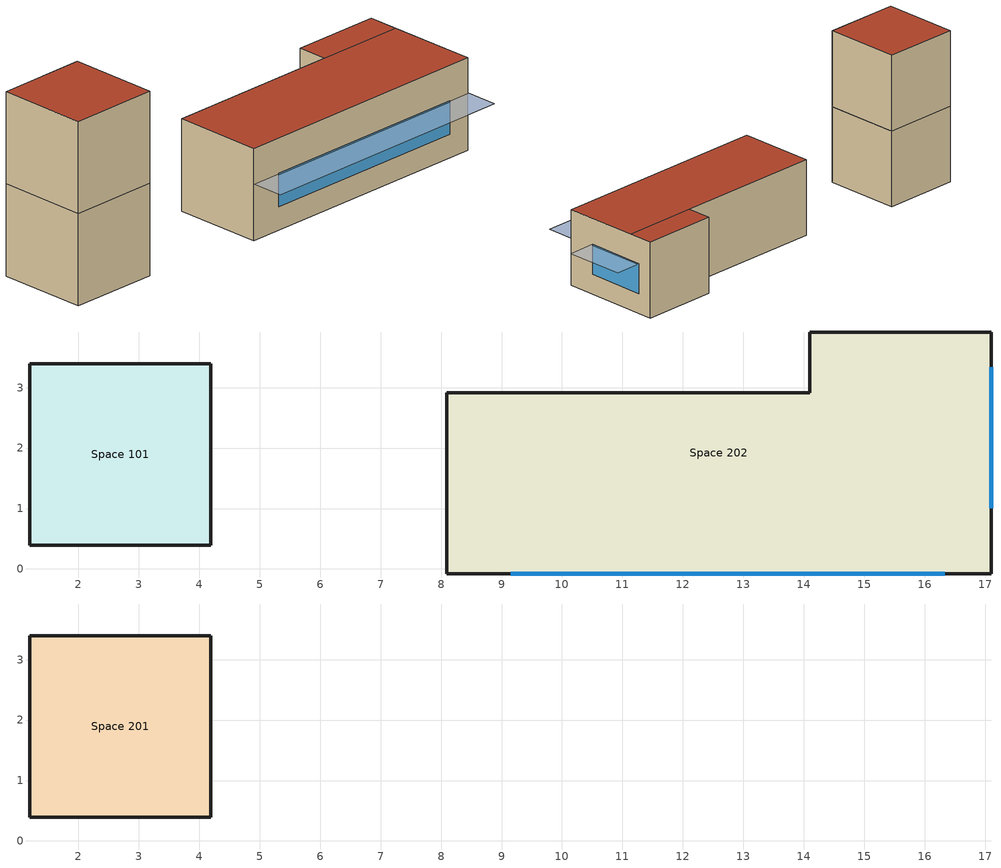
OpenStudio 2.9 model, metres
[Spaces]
Space 101
 floor adiabatic: 4.19,3.4 4.19,0.4 1.19,0.4 1.19,3.4 z0
 wall outside: 4.19,3.4 1.19,3.4 1.19,0.4 4.19,0.4 4.19,3.4 z0:3
Space 202
 floor adiabatic: 17.1,3.92 17.1,-0.08 8.1,-0.08 8.1,2.92 14.1,2.92 14.1,3.92 z0
 wall outside: 8.1,-0.08 17.1,-0.08 17.1,3.92 14.1,3.92 14.1,2.92 8.1,2.92 8.1,-0.08 z0:3
 window: 9.15,-0.08 16.33,-0.08 z0.77:1.86; 17.1,1 17.1,3.34 z0.78:1.97
 roof outside: 17.1,2.92 17.1,3.92 14.1,3.92 14.1,2.92 z3; 17.1,-0.08 17.1,2.92 8.1,2.92 8.1,-0.08 z3
Space 201
 floor to Space 101: 4.19,3.4 4.19,0.4 1.19,0.4 1.19,3.4 z3
 wall outside: 4.19,3.4 1.19,3.4 1.19,0.4 4.19,0.4 4.19,3.4 z3:6
 roof outside (20cmAdobeRojo): 4.19,0.4 4.19,3.4 1.19,3.4 1.19,0.4 z6
shading: 17.1,-1.17 17.1,-0.08 8.1,-0.08 8.1,-1.17 z1.86; 18.19,3.34 18.19,1 17.1,1 17.1,3.34 z1.97
[Building]
Building 1: Default Construction Set=CasaAdobe
[Site]
Cuernavaca Matamoros Intl AP: Latitude {deg}=18.835; Longitude {deg}=-99.262; Time Zone {hr}=-6; Elevation {m}=1303.6
[ClimateZones]
Climate Zone Institution Name 1=ASHRAE; Climate Zone Document Name 1=ANSI/ASHRAE Standard 169; Climate Zone Document Year 1=2006; Climate Zone Institution Name 2=CEC; Climate Zone Document Name 2=California Climate Zone Descriptions; Climate Zone Document Year 2=1995
[DefaultConstructionSet]
CasaAdobe: Default Exterior Surface Constructions=Default Surface Constructions 22; Default Interior Surface Constructions=Default Surface Constructions 23; Default Ground Contact Surface Constructions=Default Surface Constructions 24; Default Exterior SubSurface Constructions=Default Sub Surface Constructions 15; Default Interior SubSurface Constructions=Default Sub Surface Constructions 16; Adiabatic Surface Construction=20cmAdobeRojo
[DefaultSurfaceConstructions]
Name | Floor Construction | Wall Construction | Roof Ceiling Construction
Default Surface Constructions 22 | 20cmAdobeRojo | 20cmAdobeRojo | ASHRAE 189.1-2009 ExtRoof IEAD ClimateZone 3
Default Surface Constructions 23 | 20cmAdobeRojo | ASHRAE 189.1-2009 ExtRoof IEAD ClimateZone 2 | 20cmAdobeRojo
Default Surface Constructions 24
[Construction]
ASHRAE 189.1-2009 ExtWindow ClimateZone 7-8: Theoretical Glass [221]
20cmAdobeRojo: 20cmAdobeRojo
ASHRAE 189.1-2009 ExtRoof IEAD ClimateZone 2; ASHRAE 189.1-2009 ExtRoof IEAD ClimateZone 3: Roof Membrane, Roof Insulation [18], Metal Decking
[Material]
Name | Roughness | Thickness {m} | Conductivity {W/m-K} | Density {kg/m3} | Specific Heat {J/kg-K} | Thermal Absorptance | Solar Absorptance | Visible Absorptance
Roof Membrane | VeryRough | 0.0095 | 0.16 | 1121.29 | 1460 | 0.9 | 0.7 | 0.7
Roof Insulation [18] | MediumRough | 0.1693 | 0.049 | 265 | 836.8 | 0.9 | 0.7 | 0.7
Metal Decking | MediumSmooth | 0.0015 | 45.006 | 7680 | 418.4 | 0.9 | 0.6 | 0.6
20cmAdobeRojo | VeryRough | 0.2 | 1.7 | 2400 | 1200 |  | 0.6 | 0.6
[DefaultSubSurfaceConstructions]
Name | Fixed Window Construction
Default Sub Surface Constructions 15 | ASHRAE 189.1-2009 ExtWindow ClimateZone 7-8
Default Sub Surface Constructions 16
[WindowMaterial:Glazing]
Theoretical Glass [221]: Optical Data Type=SpectralAverage; Thickness {m}=0.003; Solar Transmittance at Normal Incidence=0.4296; Front Side Solar Reflectance at Normal Incidence=0.5204; Back Side Solar Reflectance at Normal Incidence=0; Visible Transmittance at Normal Incidence=0.4503; Front Side Visible Reflectance at Normal Incidence=0.4997; Back Side Visible Reflectance at Normal Incidence=0; Infrared Transmittance at Normal Incidence=0; Front Side Infrared Hemispherical Emissivity=0.9; Back Side Infrared Hemispherical Emissivity=0.9; Conductivity {W/m-K}=0.0089; Dirt Correction Factor for Solar and Visible Transmittance=1; Solar Diffusing=No
[WindowMaterial:Blind]
Window Material Blind 1: Slat Width {m}=0.025; Slat Separation {m}=0.01875; Front Side Slat Beam Solar Reflectance=0.5; Back Side Slat Beam Solar Reflectance=0.5; Front Side Slat Diffuse Solar Reflectance=0.5; Back Side Slat Diffuse Solar Reflectance=0.5; Slat Beam Visible Transmittance=0
[ShadingControl]
Shading Control 1: Shading Type=InteriorBlind; Shading Device Material=Window Material Blind 1
[BuildingStory] Nominal Floor to Floor Height {m}=3
Name | Nominal Z Coordinate {m}
Building Story 1; Building Story 3 | 0
Building Story 2 | 3
[Space]
Name | Building Story | Thermal Zone
Space 101 | Building Story 1 | Thermal Zone 1
Space 201 | Building Story 2 | Thermal Zone 2
Space 202 | Building Story 3 | Thermal Zone 3
[ThermalZone] Use Ideal Air Loads=No
Thermal Zone 1; Thermal Zone 2; Thermal Zone 3
[Sizing:Zone] Zone Cooling Design Supply Air Temperature Input Method=SupplyAirTemperature; Zone Cooling Design Supply Air Temperature {C}=14; Zone Cooling Design Supply Air Temperature Difference {deltaC}=11.11; Zone Heating Design Supply Air Temperature Input Method=SupplyAirTemperature; Zone Heating Design Supply Air Temperature {C}=40; Zone Heating Design Supply Air Temperature Difference {deltaC}=11.11; Zone Cooling Design Supply Air Humidity Ratio {kg-H2O/kg-air}=0.0085; Zone Heating Design Supply Air Humidity Ratio {kg-H2O/kg-air}=0.008; Cooling Design Air Flow Method=DesignDay; Heating Design Air Flow Method=DesignDay; Account for Dedicated Outdoor Air System=No; Dedicated Outdoor Air System Control Strategy=NeutralSupplyAir; Dedicated Outdoor Air Low Setpoint Temperature for Design {C}=autosize; Dedicated Outdoor Air High Setpoint Temperature for Design {C}=autosize
Thermal Zone 1; Thermal Zone 2; Thermal Zone 3
